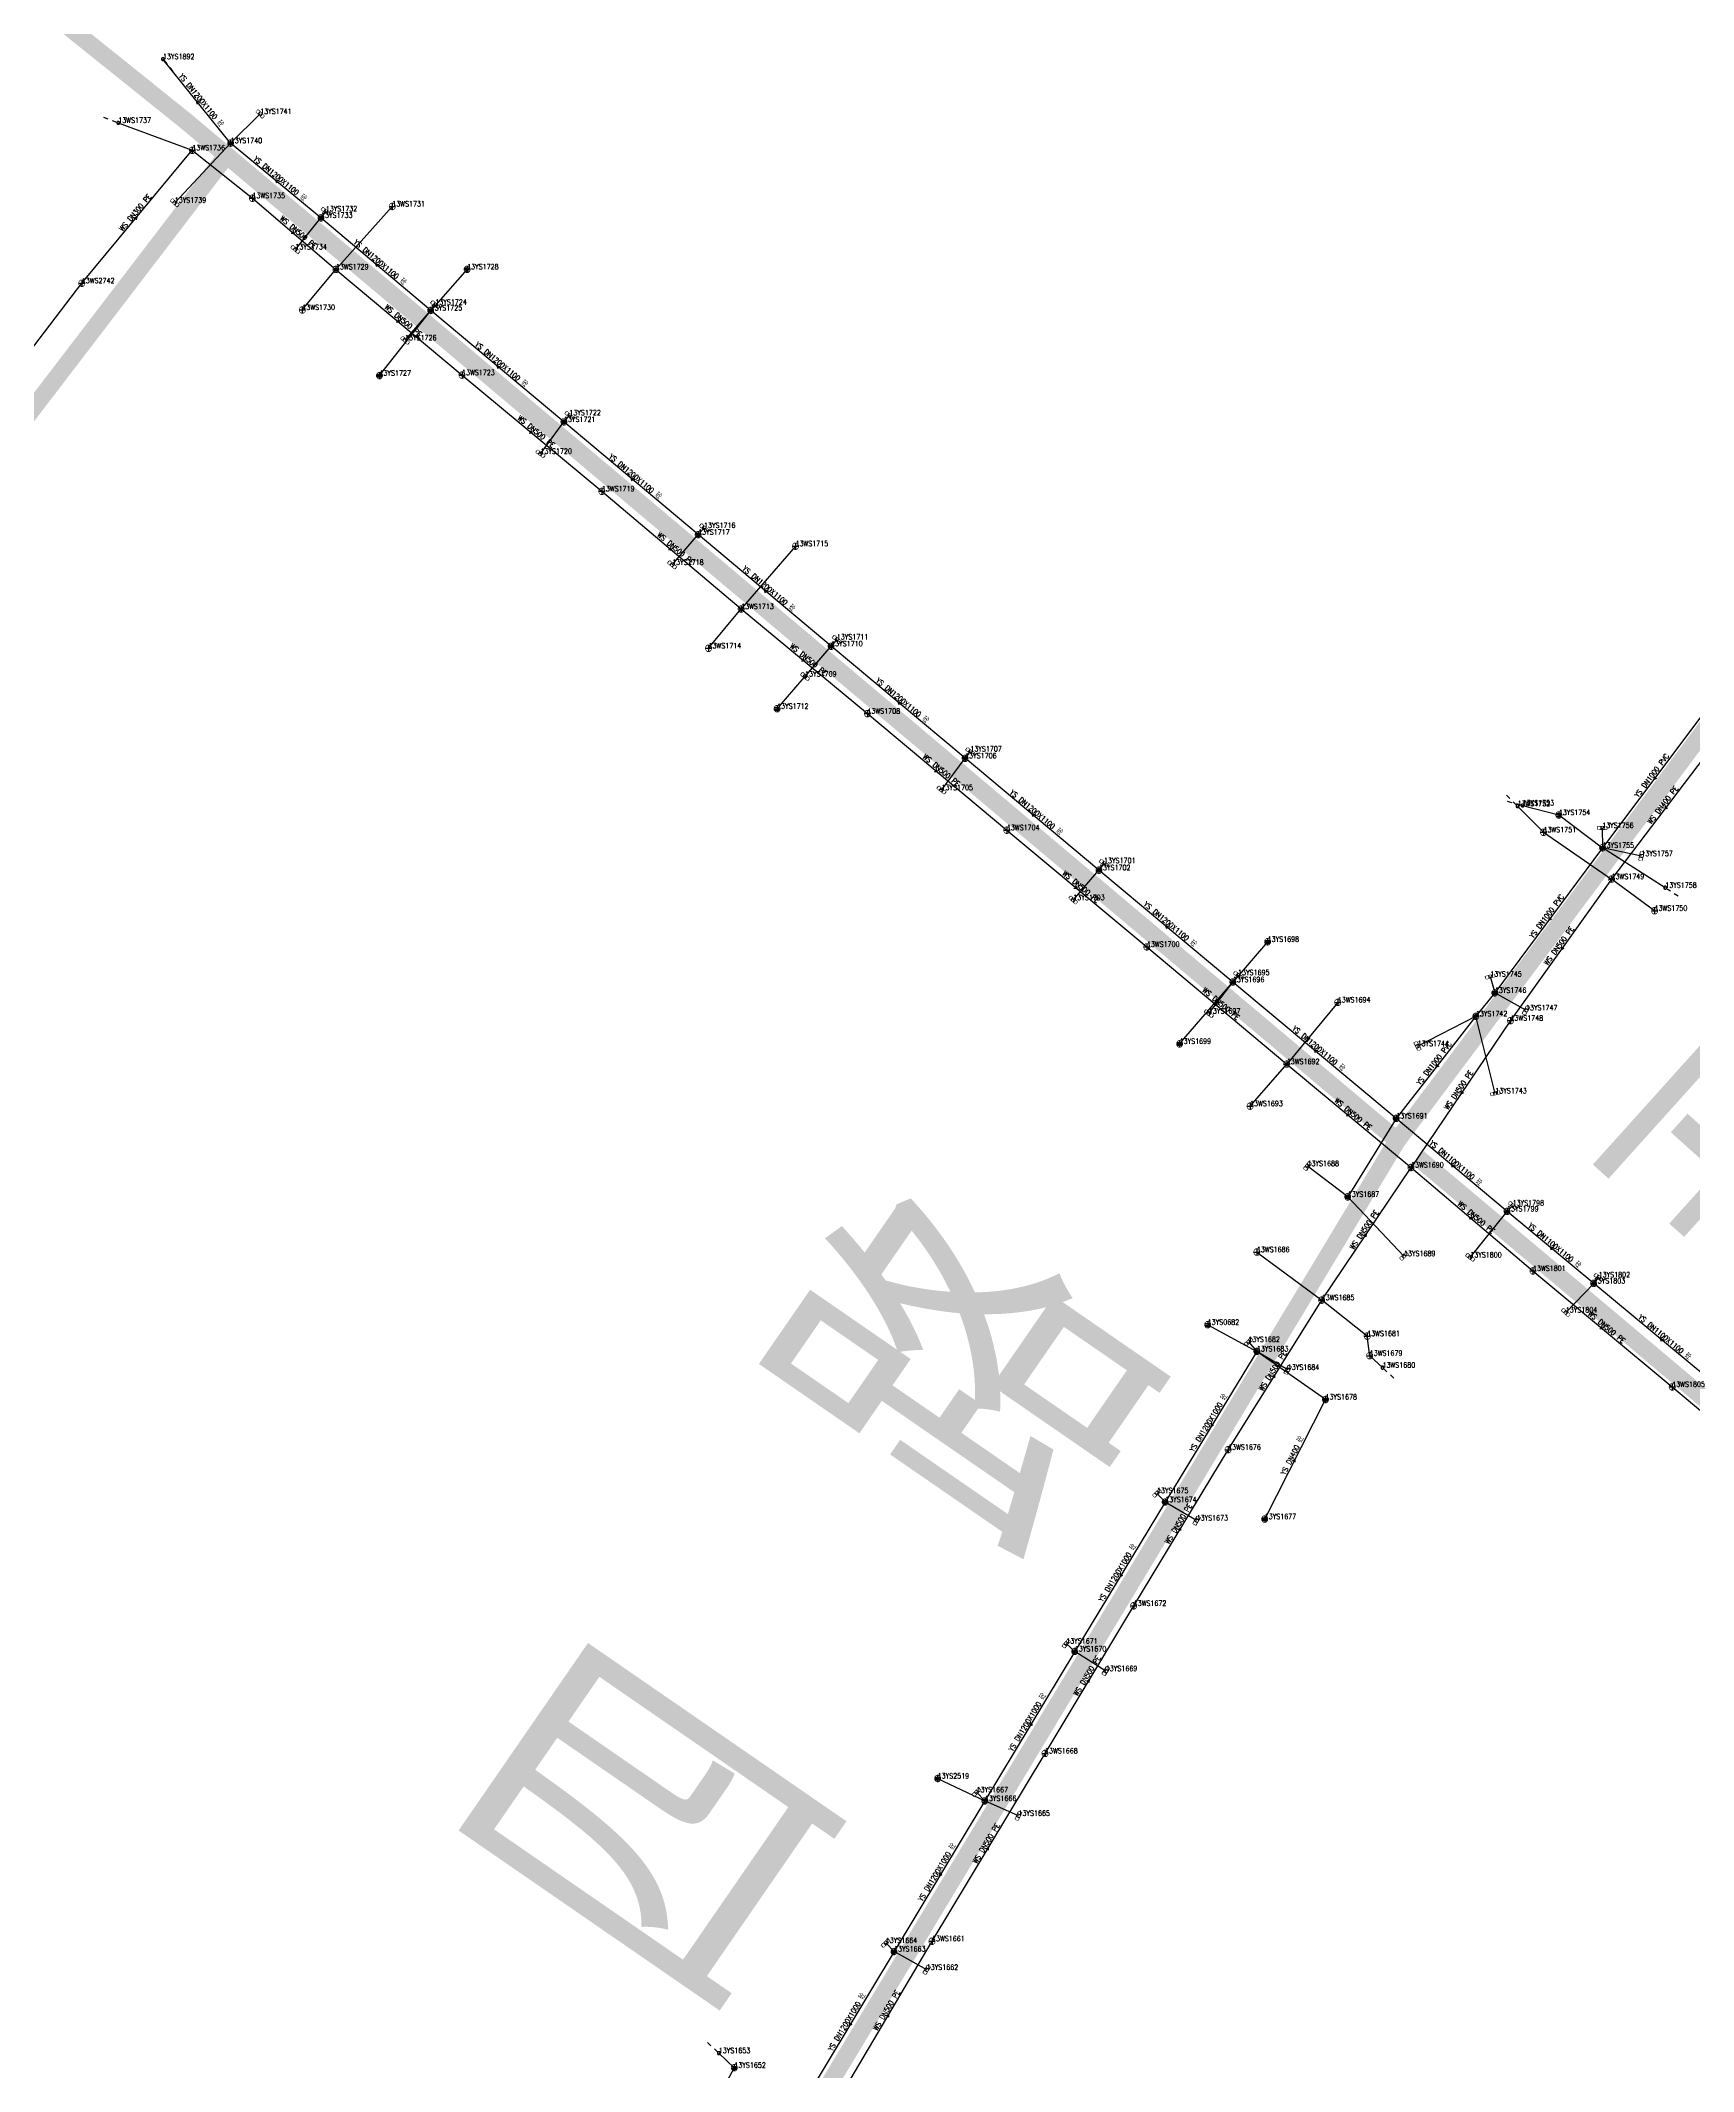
# Model space of a CAD drawing. Extents: x 78813 to 99477, y 2421021 to 2448125.
# Drawn here: x 83625.9 to 83910.2, y 2437040.2 to 2437389.6 of the extents above; entities that cross this region are included whole.
import ezdxf
from ezdxf.enums import TextEntityAlignment as Align

# ---------------------------------------------------------------- set-up
doc = ezdxf.new("R2010")
doc.units = 0
doc.set_wipeout_variables(frame=1)
doc.layers.get('0').update_dxf_attribs({"linetype": 'CONTINUOUS'})
for name, color, linetype in [('DX_WS', 16, 'CONTINUOUS'), ('DX_YS', 42, 'CONTINUOUS'), ('道路', 5, 'CONTINUOUS')]:
    doc.layers.add(name, color=color, linetype=linetype)
doc.layers.add('WSLINE', color=7, linetype='CONTINUOUS', true_color=0x7f0000)
doc.layers.add('YSLINE', color=7, linetype='CONTINUOUS', true_color=0xcc9900)
doc.layers.add('道路名称', color=7, linetype='CONTINUOUS', lineweight=0)
doc.styles.add('CcNameZT', font='txt.SHX', dxfattribs={"width": 0.8, "bigfont": 'HZTXT.SHX'})
doc.styles.get("Standard").update_dxf_attribs({"font": 'txt.shx', "bigfont": 'hztxt.shx'})
doc.styles.add('宋体0.7', font='', dxfattribs={"width": 0.7})
doc.styles.get('宋体0.7').set_extended_font_data('SimSun')

# ---------------------------------------------------------------- blocks, each defined once
blk = doc.blocks.new('GC546')
at = {"color": 0}
for p in [(0.866, 0.5), (0.866, -0.5)]:
    blk.add_line(p, (0, 0), dxfattribs=at)
blk = doc.blocks.new('PS污水井')
blk.add_lwpolyline([(1, 0), (1, 0.07), (0.99, 0.14), (0.98, 0.21), (0.96, 0.28), (0.94, 0.34), (0.91, 0.41), (0.88, 0.47), (0.85, 0.53), (0.81, 0.59), (0.77, 0.64), (0.72, 0.69), (0.67, 0.74), (0.62, 0.79), (0.56, 0.83), (0.5, 0.87), (0.44, 0.9), (0.37, 0.93), (0.31, 0.95), (0.24, 0.97), (0.17, 0.98), (0.1, 0.99), (0.03, 1), (-0.03, 1), (-0.1, 0.99), (-0.17, 0.98), (-0.24, 0.97), (-0.31, 0.95), (-0.37, 0.93), (-0.44, 0.9), (-0.5, 0.87), (-0.56, 0.83), (-0.62, 0.79), (-0.67, 0.74), (-0.72, 0.69), (-0.77, 0.64), (-0.81, 0.59), (-0.85, 0.53), (-0.88, 0.47), (-0.91, 0.41), (-0.94, 0.34), (-0.96, 0.28), (-0.98, 0.21), (-0.99, 0.14), (-1, 0.07), (-1, 0), (-1, -0.07), (-0.99, -0.14), (-0.98, -0.21), (-0.96, -0.28), (-0.94, -0.34), (-0.91, -0.41), (-0.88, -0.47), (-0.85, -0.53), (-0.81, -0.59), (-0.77, -0.64), (-0.72, -0.69), (-0.67, -0.74), (-0.62, -0.79), (-0.56, -0.83), (-0.5, -0.87), (-0.44, -0.9), (-0.37, -0.93), (-0.31, -0.95), (-0.24, -0.97), (-0.17, -0.98), (-0.1, -0.99), (-0.03, -1), (0.03, -1), (0.1, -0.99), (0.17, -0.98), (0.24, -0.97), (0.31, -0.95), (0.37, -0.93), (0.44, -0.9), (0.5, -0.87), (0.56, -0.83), (0.62, -0.79), (0.67, -0.74), (0.72, -0.69), (0.77, -0.64), (0.81, -0.59), (0.85, -0.53), (0.88, -0.47), (0.91, -0.41), (0.94, -0.34), (0.96, -0.28), (0.98, -0.21), (0.99, -0.14), (1, 0)], close=True)
blk.add_wipeout([(1, 0), (1, 0.07), (0.99, 0.14), (0.98, 0.21), (0.96, 0.28), (0.94, 0.34), (0.91, 0.41), (0.88, 0.47), (0.85, 0.53), (0.81, 0.59), (0.77, 0.64), (0.72, 0.69), (0.67, 0.74), (0.62, 0.79), (0.56, 0.83), (0.5, 0.87), (0.44, 0.9), (0.37, 0.93), (0.31, 0.95), (0.24, 0.97), (0.17, 0.98), (0.1, 0.99), (0.03, 1), (-0.03, 1), (-0.1, 0.99), (-0.17, 0.98), (-0.24, 0.97), (-0.31, 0.95), (-0.37, 0.93), (-0.44, 0.9), (-0.5, 0.87), (-0.56, 0.83), (-0.62, 0.79), (-0.67, 0.74), (-0.72, 0.69), (-0.77, 0.64), (-0.81, 0.59), (-0.85, 0.53), (-0.88, 0.47), (-0.91, 0.41), (-0.94, 0.34), (-0.96, 0.28), (-0.98, 0.21), (-0.99, 0.14), (-1, 0.07), (-1, 0), (-1, -0.07), (-0.99, -0.14), (-0.98, -0.21), (-0.96, -0.28), (-0.94, -0.34), (-0.91, -0.41), (-0.88, -0.47), (-0.85, -0.53), (-0.81, -0.59), (-0.77, -0.64), (-0.72, -0.69), (-0.67, -0.74), (-0.62, -0.79), (-0.56, -0.83), (-0.5, -0.87), (-0.44, -0.9), (-0.37, -0.93), (-0.31, -0.95), (-0.24, -0.97), (-0.17, -0.98), (-0.1, -0.99), (-0.03, -1), (0.03, -1), (0.1, -0.99), (0.17, -0.98), (0.24, -0.97), (0.31, -0.95), (0.37, -0.93), (0.44, -0.9), (0.5, -0.87), (0.56, -0.83), (0.62, -0.79), (0.67, -0.74), (0.72, -0.69), (0.77, -0.64), (0.81, -0.59), (0.85, -0.53), (0.88, -0.47), (0.91, -0.41), (0.94, -0.34), (0.96, -0.28), (0.98, -0.21), (0.99, -0.14)])
for p, q in [((-1, 0), (0, 0)), ((0, 1), (0, 0)), ((0, 0), (0, -1)), ((0, 0), (1, 0))]:
    blk.add_line(p, q)
blk = doc.blocks.new('PS非普查')
blk.add_lwpolyline([(3.7, 0), (5.3, 0)])
blk.add_wipeout([(0.5, 0), (0.5, 0.03), (0.5, 0.07), (0.49, 0.1), (0.48, 0.14), (0.47, 0.17), (0.46, 0.2), (0.44, 0.23), (0.42, 0.26), (0.4, 0.29), (0.38, 0.32), (0.36, 0.35), (0.33, 0.37), (0.31, 0.39), (0.28, 0.41), (0.25, 0.43), (0.22, 0.45), (0.19, 0.46), (0.15, 0.48), (0.12, 0.49), (0.09, 0.49), (0.05, 0.5), (0.02, 0.5), (-0.02, 0.5), (-0.05, 0.5), (-0.09, 0.49), (-0.12, 0.49), (-0.15, 0.48), (-0.19, 0.46), (-0.22, 0.45), (-0.25, 0.43), (-0.28, 0.41), (-0.31, 0.39), (-0.33, 0.37), (-0.36, 0.35), (-0.38, 0.32), (-0.4, 0.29), (-0.42, 0.26), (-0.44, 0.23), (-0.46, 0.2), (-0.47, 0.17), (-0.48, 0.14), (-0.49, 0.1), (-0.5, 0.07), (-0.5, 0.03), (-0.5, 0), (-0.5, -0.03), (-0.5, -0.07), (-0.49, -0.1), (-0.48, -0.14), (-0.47, -0.17), (-0.46, -0.2), (-0.44, -0.23), (-0.42, -0.26), (-0.4, -0.29), (-0.38, -0.32), (-0.36, -0.35), (-0.33, -0.37), (-0.31, -0.39), (-0.28, -0.41), (-0.25, -0.43), (-0.22, -0.45), (-0.19, -0.46), (-0.15, -0.48), (-0.12, -0.49), (-0.09, -0.49), (-0.05, -0.5), (-0.02, -0.5), (0.02, -0.5), (0.05, -0.5), (0.09, -0.49), (0.12, -0.49), (0.15, -0.48), (0.19, -0.46), (0.22, -0.45), (0.25, -0.43), (0.28, -0.41), (0.31, -0.39), (0.33, -0.37), (0.36, -0.35), (0.38, -0.32), (0.4, -0.29), (0.42, -0.26), (0.44, -0.23), (0.46, -0.2), (0.47, -0.17), (0.48, -0.14), (0.49, -0.1), (0.5, -0.07)])
blk.add_line((0.5, 0), (2.1, 0))
blk.add_lwpolyline([(0.5, 0), (0.5, 0.03), (0.5, 0.07), (0.49, 0.1), (0.48, 0.14), (0.47, 0.17), (0.46, 0.2), (0.44, 0.23), (0.42, 0.26), (0.4, 0.29), (0.38, 0.32), (0.36, 0.35), (0.33, 0.37), (0.31, 0.39), (0.28, 0.41), (0.25, 0.43), (0.22, 0.45), (0.19, 0.46), (0.15, 0.48), (0.12, 0.49), (0.09, 0.49), (0.05, 0.5), (0.02, 0.5), (-0.02, 0.5), (-0.05, 0.5), (-0.09, 0.49), (-0.12, 0.49), (-0.15, 0.48), (-0.19, 0.46), (-0.22, 0.45), (-0.25, 0.43), (-0.28, 0.41), (-0.31, 0.39), (-0.33, 0.37), (-0.36, 0.35), (-0.38, 0.32), (-0.4, 0.29), (-0.42, 0.26), (-0.44, 0.23), (-0.46, 0.2), (-0.47, 0.17), (-0.48, 0.14), (-0.49, 0.1), (-0.5, 0.07), (-0.5, 0.03), (-0.5, 0), (-0.5, -0.03), (-0.5, -0.07), (-0.49, -0.1), (-0.48, -0.14), (-0.47, -0.17), (-0.46, -0.2), (-0.44, -0.23), (-0.42, -0.26), (-0.4, -0.29), (-0.38, -0.32), (-0.36, -0.35), (-0.33, -0.37), (-0.31, -0.39), (-0.28, -0.41), (-0.25, -0.43), (-0.22, -0.45), (-0.19, -0.46), (-0.15, -0.48), (-0.12, -0.49), (-0.09, -0.49), (-0.05, -0.5), (-0.02, -0.5), (0.02, -0.5), (0.05, -0.5), (0.09, -0.49), (0.12, -0.49), (0.15, -0.48), (0.19, -0.46), (0.22, -0.45), (0.25, -0.43), (0.28, -0.41), (0.31, -0.39), (0.33, -0.37), (0.36, -0.35), (0.38, -0.32), (0.4, -0.29), (0.42, -0.26), (0.44, -0.23), (0.46, -0.2), (0.47, -0.17), (0.48, -0.14), (0.49, -0.1), (0.5, -0.07), (0.5, 0)], close=True)
blk = doc.blocks.new('PS雨水井')
blk.add_lwpolyline([(1, 0), (1, 0.07), (0.99, 0.14), (0.98, 0.21), (0.96, 0.28), (0.94, 0.34), (0.91, 0.41), (0.88, 0.47), (0.85, 0.53), (0.81, 0.59), (0.77, 0.64), (0.72, 0.69), (0.67, 0.74), (0.62, 0.79), (0.56, 0.83), (0.5, 0.87), (0.44, 0.9), (0.37, 0.93), (0.31, 0.95), (0.24, 0.97), (0.17, 0.98), (0.1, 0.99), (0.03, 1), (-0.03, 1), (-0.1, 0.99), (-0.17, 0.98), (-0.24, 0.97), (-0.31, 0.95), (-0.37, 0.93), (-0.44, 0.9), (-0.5, 0.87), (-0.56, 0.83), (-0.62, 0.79), (-0.67, 0.74), (-0.72, 0.69), (-0.77, 0.64), (-0.81, 0.59), (-0.85, 0.53), (-0.88, 0.47), (-0.91, 0.41), (-0.94, 0.34), (-0.96, 0.28), (-0.98, 0.21), (-0.99, 0.14), (-1, 0.07), (-1, 0), (-1, -0.07), (-0.99, -0.14), (-0.98, -0.21), (-0.96, -0.28), (-0.94, -0.34), (-0.91, -0.41), (-0.88, -0.47), (-0.85, -0.53), (-0.81, -0.59), (-0.77, -0.64), (-0.72, -0.69), (-0.67, -0.74), (-0.62, -0.79), (-0.56, -0.83), (-0.5, -0.87), (-0.44, -0.9), (-0.37, -0.93), (-0.31, -0.95), (-0.24, -0.97), (-0.17, -0.98), (-0.1, -0.99), (-0.03, -1), (0.03, -1), (0.1, -0.99), (0.17, -0.98), (0.24, -0.97), (0.31, -0.95), (0.37, -0.93), (0.44, -0.9), (0.5, -0.87), (0.56, -0.83), (0.62, -0.79), (0.67, -0.74), (0.72, -0.69), (0.77, -0.64), (0.81, -0.59), (0.85, -0.53), (0.88, -0.47), (0.91, -0.41), (0.94, -0.34), (0.96, -0.28), (0.98, -0.21), (0.99, -0.14), (1, 0)], close=True)
blk.add_wipeout([(1, 0), (1, 0.07), (0.99, 0.14), (0.98, 0.21), (0.96, 0.28), (0.94, 0.34), (0.91, 0.41), (0.88, 0.47), (0.85, 0.53), (0.81, 0.59), (0.77, 0.64), (0.72, 0.69), (0.67, 0.74), (0.62, 0.79), (0.56, 0.83), (0.5, 0.87), (0.44, 0.9), (0.37, 0.93), (0.31, 0.95), (0.24, 0.97), (0.17, 0.98), (0.1, 0.99), (0.03, 1), (-0.03, 1), (-0.1, 0.99), (-0.17, 0.98), (-0.24, 0.97), (-0.31, 0.95), (-0.37, 0.93), (-0.44, 0.9), (-0.5, 0.87), (-0.56, 0.83), (-0.62, 0.79), (-0.67, 0.74), (-0.72, 0.69), (-0.77, 0.64), (-0.81, 0.59), (-0.85, 0.53), (-0.88, 0.47), (-0.91, 0.41), (-0.94, 0.34), (-0.96, 0.28), (-0.98, 0.21), (-0.99, 0.14), (-1, 0.07), (-1, 0), (-1, -0.07), (-0.99, -0.14), (-0.98, -0.21), (-0.96, -0.28), (-0.94, -0.34), (-0.91, -0.41), (-0.88, -0.47), (-0.85, -0.53), (-0.81, -0.59), (-0.77, -0.64), (-0.72, -0.69), (-0.67, -0.74), (-0.62, -0.79), (-0.56, -0.83), (-0.5, -0.87), (-0.44, -0.9), (-0.37, -0.93), (-0.31, -0.95), (-0.24, -0.97), (-0.17, -0.98), (-0.1, -0.99), (-0.03, -1), (0.03, -1), (0.1, -0.99), (0.17, -0.98), (0.24, -0.97), (0.31, -0.95), (0.37, -0.93), (0.44, -0.9), (0.5, -0.87), (0.56, -0.83), (0.62, -0.79), (0.67, -0.74), (0.72, -0.69), (0.77, -0.64), (0.81, -0.59), (0.85, -0.53), (0.88, -0.47), (0.91, -0.41), (0.94, -0.34), (0.96, -0.28), (0.98, -0.21), (0.99, -0.14)])
for p, q in [((-1, 0), (0, 0)), ((-0.88, 0.48), (0, 0.47)), ((0, 1), (0, 0)), ((0, 0.47), (0.88, 0.47)), ((0, 0), (0, -1)), ((0, 0), (1, 0)), ((-0.88, -0.48), (0, -0.48)), ((0, -0.48), (0.88, -0.48))]:
    blk.add_line(p, q)
blk = doc.blocks.new('PS雨篦')
blk.add_lwpolyline([(-1.5, 0.5), (0, 0.5), (1.5, 0.5), (1.5, -0.5), (0, -0.5), (-1.5, -0.5)], close=True)
blk.add_wipeout([(-1.5, 0.5), (0, 0.5), (1.5, 0.5), (1.5, -0.5), (0, -0.5), (-1.5, -0.5)])
for p, q in [((-0.51, -0.5), (-0.51, 0.5)), ((0.49, -0.5), (0.49, 0.5))]:
    blk.add_line(p, q)

msp = doc.modelspace()

# ---------------------------------------------------------------- block references
at = {"layer": 'DX_WS', "yscale": 0.5, "zscale": 0.5}
for name, p, xscale, rotation in [('PS非普查', (83639.27, 2437375.44, 1.44), 0.4999999999193549, 159.680965881752), ('GC546', (83642.5, 2437359.28, 1.11), 0.5000000000657588, 230.2738542268262), ('GC546', (83669.53, 2437356.36, 1.19), 0.5000000000362841, 139.5468029025544), ('GC546', (83687.56, 2437341.14, 1.15), 0.4999999999267811, 140.0119630268366), ('GC546', (83710.43, 2437322.05, 0.97), 0.5000000000100213, 140.2650259906527), ('GC546', (83734.43, 2437301.93, 0.66), 0.4999999999601279, 139.8012902034257), ('GC546', (83757.27, 2437282.8, 0.25), 0.5000000000292555, 140.3491667134701), ('GC546', (83780.12, 2437263.77, -0.11), 0.4999999998692018, 140.0780591320817), ('PS非普查', (83879.94, 2437257.87, 1.85), 0.5000000000329068, 134.8912552078717), ('GC546', (83905.27, 2437257.36, -0.29), 0.4999999999225572, 52.76130336166925), ('GC546', (83804.15, 2437243.7, -0.32), 0.499999999985157, 140.1820286441028), ('GC546', (83887.43, 2437233.15, -0.44), 0.4999999999186316, 54.4627673310565), ('GC546', (83828.23, 2437223.57, -0.42), 0.4999999999438051, 140.0341731816638), ('GC546', (83870.18, 2437208.34, -0.54), 0.4999999999667654, 55.92298769060194), ('GC546', (83850.95, 2437204.59, -0.51), 0.5000000000495184, 140.2289884484858), ('GC546', (83853.95, 2437184.29, -0.61), 0.4999999999357123, 236.0361099351545), ('GC546', (83872.12, 2437186.81, -0.63), 0.4999999999440403, 139.6866702680049), ('GC546', (83894.57, 2437167.93, -0.66), 0.5000000001192583, 140.1840759896976), ('GC546', (83838.22, 2437160.02, -0.45), 0.5000000001662142, 237.9798094690807), ('PS非普查', (83856.72, 2437161.27, 1.33), 0.5000000000299313, 316.9015160490793), ('GC546', (83822.05, 2437133.72, -0.37), 0.5000000000421432, 238.8344137638122), ('GC546', (83806.3, 2437107.58, -0.33), 0.4999999999702691, 239.0269538356221), ('GC546', (83788.96, 2437078.73, -0.21), 0.4999999998506832, 238.9726591043576), ('GC546', (83771.83, 2437050.02, -0.03), 0.4999999999857486, 239.4268483294166)]:
    msp.add_blockref(name, p, dxfattribs=dict(at, xscale=xscale, rotation=rotation))
at = {"layer": 'DX_WS', "xscale": 0.5, "yscale": 0.5, "zscale": 0.5}
for p in [(83652.01, 2437370.72, 1.01), (83662.34, 2437362.48, 1.16), (83686.4, 2437361.06, 1.75), (83676.71, 2437350.23, 1.23), (83633, 2437347.85, 1.11), (83670.93, 2437343.26, 1.4), (83698.4, 2437332.04, 1.08), (83722.45, 2437312.05, 0.84), (83755.76, 2437302.6, 1.6), (83746.41, 2437291.8, 0.48), (83740.8, 2437285.04, 1.03), (83768.13, 2437273.8, 0.01), (83792.11, 2437253.74, -0.23), (83884.41, 2437253.38, -0.07), (83896.12, 2437245.33, -0.4), (83903.52, 2437239.88, -0.19), (83816.19, 2437233.66, -0.42), (83849.03, 2437224.12, -0.3), (83878.73, 2437220.97, -0.48), (83840.26, 2437213.49, -0.43), (83833.95, 2437206.26, -0.37), (83861.63, 2437195.7, -0.61), (83835.11, 2437181.15, 1.49), (83882.6, 2437177.91, -0.65), (83846.27, 2437172.88, -0.63), (83854.09, 2437166.7, 1.63), (83906.55, 2437157.95, -0.68), (83830.17, 2437147.15, -0.31), (83813.92, 2437120.28, -0.43), (83798.68, 2437094.89, -0.24), (83779.24, 2437062.58, -0.19)]:
    msp.add_blockref('PS污水井', p, dxfattribs=at)
at = {"layer": 'DX_YS', "yscale": 0.5, "zscale": 0.5}
for name, p, xscale, rotation in [('PS非普查', (83646.96, 2437386.4, 0.05), 0.5000000001152736, 308.8813151733228), ('GC546', (83652.78, 2437379.18, 0.03), 0.5000000001152736, 308.8813151733228), ('PS雨篦', (83663.68, 2437376.98, 1.5), 0.4999999998417772, 134.6425797500883), ('PS雨篦', (83648.98, 2437361.7, 1.5), 0.5000000001354674, 316.8758476718126), ('GC546', (83666.37, 2437365.53, 0.17), 0.4999999999898068, 320.4005501765072), ('PS雨篦', (83669.73, 2437353.66, 1.84), 0.4999999998845157, 320.9521325298743), ('GC546', (83683.58, 2437351.13, 0.42), 0.4999999999396746, 319.8114684488473), ('PS雨篦', (83688.6, 2437338.03, 1.85), 0.500000000133632, 319.3711769391314), ('GC546', (83704.46, 2437333.58, 0.5), 0.5000000000892448, 320.0726443658408), ('PS雨篦', (83711.88, 2437318.51, 1.94), 0.499999999976089, 323.640260236043), ('GC546', (83727.47, 2437314.29, 0.49), 0.499999999886058, 319.9655515448381), ('GC546', (83750.45, 2437294.99, 0.46), 0.5000000001235024, 319.9774981704434), ('PS雨篦', (83757.4, 2437280.17, 1.92), 0.4999999999886242, 319.3806352541239), ('GC546', (83773.41, 2437275.75, 0.47), 0.499999999857183, 320.1060502749447), ('PS雨篦', (83780.86, 2437260.64, 1.91), 0.4999999999446052, 323.3418536138456), ('GC546', (83903.38, 2437262.45, 1), 0.5000000001143333, 53.12072837304772), ('GC546', (83796.44, 2437256.49, 0.56), 0.4999999999575054, 320.0915026195805), ('PS雨篦', (83894.5, 2437254.12, 1.81), 0.499999999990857, 181.1766844500945), ('PS雨篦', (83901.24, 2437249.29, 1.72), 0.5000000000405866, 77.9627976803058), ('PS非普查', (83905.35, 2437243.85, 1.51), 0.5000000000031697, 327.4889167681881), ('GC546', (83819.47, 2437237.24, 0.6), 0.5000000000044645, 320.1101115262099), ('GC546', (83885.31, 2437238.23, 0.92), 0.5000000000546783, 53.40915838515131), ('PS雨篦', (83875.25, 2437228.55, 1.81), 0.5000000000080057, 195.7910623881619), ('GC546', (83845.02, 2437215.88, 0.81), 0.4999999999961993, 320.1242756717531), ('PS雨篦', (83862.74, 2437216.59, 1.68), 0.500000000083502, 297.0310450548322), ('GC546', (83865.92, 2437212.93, 0.85), 0.4999999999498285, 52.03774025919145), ('PS雨篦', (83876.12, 2437208.46, 1.74), 0.5000000000076985, 14.15210528617196), ('PS雨篦', (83843.82, 2437195.95, 3107.67), 0.500000000011622, 232.5418814500173), ('GC546', (83868.6, 2437196.15, 0.85), 0.5000000000539924, 320.0078799527614), ('PS雨篦', (83860.41, 2437180.45, 1.69), 0.5000000001395394, 43.4803526386733), ('PS雨篦', (83871.81, 2437180.23, 2.07), 0.4999999998882553, 321.3472530006733), ('GC546', (83885.6, 2437181.96, 0.58), 0.4999999998654952, 320.3174500979235), ('PS雨篦', (83888.24, 2437170.75, 2.12), 0.5000000000231397, 316.1871867329211), ('GC546', (83904.55, 2437166.21, 0.67), 0.4999999999647199, 320.238836628701), ('GC546', (83827.22, 2437151.1, 0.51), 0.5000000000339535, 58.70711909484456), ('GC546', (83841.68, 2437145.5, 1.37), 0.4999999998132607, 243.0717597891963), ('PS雨篦', (83824.74, 2437134.96, 1.9), 0.4999999998945934, 59.57759738006397), ('GC546', (83811.57, 2437125.28, 0.49), 0.4999999999927723, 58.81661514119402), ('PS雨篦', (83809.13, 2437109.06, 1.93), 0.4999999999172151, 57.61428327685906), ('GC546', (83796.06, 2437099.58, 0.47), 0.4999999998395732, 58.99729323961825), ('PS雨篦', (83794.1, 2437084.15, 1.76), 0.4999999998684826, 66.05871255590623), ('GC546', (83780.51, 2437073.76, 0.57), 0.4999999998028936, 58.89077190953222), ('PS雨篦', (83778.32, 2437057.65, 1.77), 0.5000000000793231, 60.74342005654953), ('GC546', (83765.01, 2437047.99, 0.63), 0.5000000001277933, 59.03164066631683), ('PS非普查', (83742.56, 2437043.32, 1.7), 0.4999999999626477, 136.7464163369194)]:
    msp.add_blockref(name, p, dxfattribs=dict(at, xscale=xscale, rotation=rotation))
at = {"layer": 'DX_YS', "xscale": 0.5, "yscale": 0.5, "zscale": 0.5}
for p in [(83658.6, 2437371.96, 0.02), (83674.14, 2437359.1, 0.32), (83699.28, 2437350.25, 0.68), (83693.01, 2437343.17, 0.5), (83684.2, 2437331.96, 0.49), (83715.92, 2437323.99, 0.49), (83739.01, 2437304.59, 0.49), (83761.88, 2437285.39, 0.43), (83752.59, 2437274.64, 1.05), (83784.93, 2437266.11, 0.5), (83887.05, 2437256.36, 1.17), (83894.57, 2437250.71, 0.94), (83807.95, 2437246.86, 0.6), (83836.96, 2437234.54, 1.01), (83830.98, 2437227.61, 0.6), (83876.04, 2437225.75, 0.9), (83872.78, 2437221.72, 0.79), (83821.82, 2437216.97, 0.74), (83859.07, 2437204.15, 1.1), (83850.74, 2437190.65, 1.78), (83878.14, 2437188.15, 0.84), (83893.05, 2437175.77, 0.61), (83826.65, 2437168.65, 1.36), (83835.11, 2437164.07, 0.51), (83846.91, 2437155.78, 0.79), (83819.34, 2437138.13, 0.49), (83836.46, 2437135.21, 1.42), (83803.79, 2437112.44, 0.41), (83780.2, 2437090.57, 0.57), (83788.33, 2437086.71, 0.52), (83772.7, 2437060.8, 0.6), (83745.23, 2437040.81, 1.79)]:
    msp.add_blockref('PS雨水井', p, dxfattribs=at)

# ---------------------------------------------------------------- texts
at = {"layer": 'DX_WS', "style": 'CcNameZT', "width": 0.8}
for s, rotation, p in [(' WS DN300 PE', 50.2739, (83642.31, 2437359.44, 1.11)), (' WS DN400 PE', 52.7613, (83905.07, 2437257.51, -0.19)), (' WS DN500 PE', 54.4628, (83887.22, 2437233.3, -0.4)), (' WS DN500 PE', 55.923, (83869.98, 2437208.48, -0.48)), (' WS DN500 PE', 320.229, (83851.11, 2437204.79, -0.43)), (' WS DN500 PE', 56.0361, (83853.74, 2437184.43, -0.63)), (' WS DN500 PE', 319.6867, (83872.28, 2437187, -0.61)), (' WS DN500 PE', 320.1841, (83894.73, 2437168.12, -0.65)), (' WS DN500 PE', 58.9727, (83788.75, 2437078.86, -0.19)), (' WS DN500 PE', 59.4268, (83771.61, 2437050.15, 0.06))]:
    msp.add_text(s, height=0.9, rotation=rotation, dxfattribs=at).set_placement(p, align=Align.CENTER)
at = {"layer": 'DX_YS', "style": 'CcNameZT', "width": 0.8}
for s, rotation, p in [(' YS DN1200X1100 砼', 319.8115, (83683.74, 2437351.32, 0.5)), (' YS DN1200X1100 砼', 320.0726, (83704.62, 2437333.77, 0.49)), (' YS DN1000 PVC', 53.1207, (83903.18, 2437262.6, 1.05)), (' YS DN1000 PVC', 53.4092, (83885.11, 2437238.38, 0.94)), (' YS DN1100X1100 砼', 320.0079, (83868.77, 2437196.34, 0.84)), (' YS DN1100X1100 砼', 320.2388, (83904.71, 2437166.4, 0.67)), (' YS DN400 砼', 63.0718, (83841.46, 2437145.61, 1.42)), (' YS DN1200X1000 砼', 58.8908, (83780.3, 2437073.89, 0.52)), (' YS DN1200X1000 砼', 59.0316, (83764.79, 2437048.12, 0.6))]:
    msp.add_text(s, height=0.9, rotation=rotation, dxfattribs=at).set_placement(p, align=Align.CENTER)

# ---------------------------------------------------------------- next in the draw order: linework, layer by layer
at = {"layer": 'WSLINE'}
for p, q in [((83639.27, 2437375.44, 1.44), (83652.01, 2437370.72, 1.1)), ((83633, 2437347.85, 1.11), (83652.01, 2437370.72, 1.1)), ((83652.01, 2437370.72, 1.01), (83662.34, 2437362.48, 1.13)), ((83670.93, 2437343.26, 1.4), (83676.71, 2437350.23, 1.46)), ((83614.35, 2437323.44, 1.25), (83633, 2437347.85, 1.12)), ((83755.76, 2437302.6, 1.6), (83746.41, 2437291.8, 1.26)), ((83740.8, 2437285.04, 1.03), (83746.41, 2437291.8, 0.7)), ((83914.42, 2437269.4, -0.19), (83896.12, 2437245.33, -0.39)), ((83884.41, 2437253.38, -0.07), (83896.12, 2437245.33, -0.35)), ((83903.52, 2437239.88, -0.19), (83896.12, 2437245.33, -0.39)), ((83849.03, 2437224.12, -0.3), (83840.26, 2437213.49, -0.39)), ((83878.73, 2437220.97, -0.48), (83861.63, 2437195.7, -0.6)), ((83833.95, 2437206.26, -0.37), (83840.26, 2437213.49, -0.43)), ((83840.26, 2437213.49, -0.43), (83861.63, 2437195.7, -0.59)), ((83846.27, 2437172.88, -0.63), (83861.63, 2437195.7, -0.6)), ((83835.11, 2437181.15, 1.49), (83846.27, 2437172.88, -0.55)), ((83854.09, 2437166.7, 1.63), (83846.27, 2437172.88, -0.52)), ((83906.55, 2437157.95, -0.68), (83929.8, 2437138.54, -0.8))]:
    msp.add_line(p, q, dxfattribs=at)
at = {"layer": 'YSLINE'}
for p, q in [((83658.6, 2437371.96, 0.02), (83646.96, 2437386.4, 0.05)), ((83663.68, 2437376.98, 1.5), (83658.6, 2437371.96, 1.43)), ((83648.98, 2437361.7, 1.5), (83658.6, 2437371.96, 1.54)), ((83912.18, 2437274.18, 1.05), (83894.57, 2437250.71, 0.96)), ((83887.05, 2437256.36, 1.17), (83894.57, 2437250.71, 1.02)), ((83894.5, 2437254.12, 1.81), (83894.57, 2437250.71, 1.63)), ((83894.57, 2437250.71, 0.94), (83876.04, 2437225.75, 0.91)), ((83901.24, 2437249.29, 1.72), (83894.57, 2437250.71, 1.53)), ((83905.35, 2437243.85, 1.51), (83894.57, 2437250.71, 1.31)), ((83875.25, 2437228.55, 1.81), (83876.04, 2437225.75, 1.58)), ((83876.04, 2437225.75, 0.9), (83872.78, 2437221.72, 0.9)), ((83872.78, 2437221.72, 0.79), (83859.07, 2437204.15, 0.92)), ((83862.74, 2437216.59, 1.68), (83872.78, 2437221.72, 1.57)), ((83876.12, 2437208.46, 1.74), (83872.78, 2437221.72, 1.54)), ((83859.07, 2437204.15, 1.1), (83850.74, 2437190.65, 1.26)), ((83850.74, 2437190.65, 1.78), (83843.82, 2437195.95, 3107.67)), ((83860.41, 2437180.45, 1.69), (83850.74, 2437190.65, 1.59)), ((83836.46, 2437135.21, 1.42), (83846.91, 2437155.78, 1.32)), ((83742.56, 2437043.32, 1.7), (83745.23, 2437040.81, 1.82)), ((83745.23, 2437040.81, 1.79), (83733.59, 2437019.27, 1.97))]:
    msp.add_line(p, q, dxfattribs=at)
at = {"layer": '道路', "linetype": 'Continuous', "const_width": 3, "flags": 128}
msp.add_lwpolyline([(83658.21, 2437370.27), (83549.03, 2437227.44)], dxfattribs=at)

# ---------------------------------------------------------------- next in the draw order: block references
at = {"layer": 'DX_WS', "xscale": 0.5, "yscale": 0.5, "zscale": 0.5}
msp.add_blockref('PS污水井', (83854.52, 2437163.32, 1.49), dxfattribs=at)
at = {"layer": 'DX_YS', "yscale": 0.5, "zscale": 0.5}
for name, p, xscale, rotation in [('PS雨篦', (83674.96, 2437360.23, 1.71), 0.4999999999379071, 144.3330298287164), ('PS雨篦', (83693.8, 2437344.16, 1.79), 0.4999999999309285, 141.6074997758631), ('PS雨篦', (83716.86, 2437325.13, 1.91), 0.5000000001306163, 140.6207067761561), ('PS雨篦', (83740.02, 2437305.75, 1.91), 0.4999999999182504, 139.0444855773176), ('PS雨篦', (83734.54, 2437299.39, 1.84), 0.5000000000452545, 319.2854727319161), ('PS雨篦', (83762.86, 2437286.55, 1.87), 0.5000000000536827, 139.7459482414442), ('PS雨篦', (83785.82, 2437267.28, 1.91), 0.499999999985477, 142.7004897006871), ('PS非普查', (83880.81, 2437257.99, 1.74), 0.5000000000443929, 165.3671713964417), ('PS雨篦', (83808.82, 2437248.06, 2.03), 0.4999999999559679, 144.0351858878151), ('PS雨篦', (83803.53, 2437241.72, 2.02), 0.500000000085703, 319.3354730848801), ('PS雨篦', (83831.87, 2437228.8, 1.95), 0.4999999998952262, 143.1301023718318), ('PS雨篦', (83826.85, 2437222.18, 1.99), 0.4999999999821099, 322.7587444666746), ('PS雨篦', (83881.4, 2437222.75, 1.92), 0.4999999998241144, 60.72092777358987), ('PS雨篦', (83879.09, 2437189.16, 2.07), 0.5000000000188641, 136.8721270687169), ('PS雨篦', (83893.89, 2437176.81, 2.07), 0.5000000000741447, 141.2930568930744), ('PS雨篦', (83833.65, 2437165.68, 2.01), 0.4999999998552302, 222.2541498826867), ('PS雨篦', (83840.43, 2437160.89, 2.05), 0.5000000000439082, 59.14878379493805), ('PS雨篦', (83817.92, 2437139.67, 1.89), 0.5000000000484177, 222.5205408868943), ('PS雨篦', (83802.32, 2437113.78, 1.61), 0.4999999998453588, 227.8369354386199), ('PS雨篦', (83786.9, 2437088.2, 1.72), 0.4999999999769507, 223.8452363313796), ('PS雨篦', (83771.28, 2437062.27, 1.76), 0.4999999999810137, 224.0862058310717)]:
    msp.add_blockref(name, p, dxfattribs=dict(at, xscale=xscale, rotation=rotation))

# ---------------------------------------------------------------- next in the draw order: texts
at = {"layer": 'DX_WS', "width": 0.8}
for s, p in [('13WS1737', (83639.27, 2437375.44, 1.44)), ('13WS1736', (83652.01, 2437370.72, 1.01)), ('13WS1735', (83662.34, 2437362.48, 1.16)), ('13WS1731', (83686.4, 2437361.06, 1.75)), ('13WS2742', (83633, 2437347.85, 1.11)), ('13WS1729', (83676.71, 2437350.23, 1.23)), ('13WS1730', (83670.93, 2437343.26, 1.4)), ('13WS1723', (83698.4, 2437332.04, 1.08)), ('13WS1719', (83722.45, 2437312.05, 0.84)), ('13WS1715', (83755.76, 2437302.6, 1.6)), ('13WS1713', (83746.41, 2437291.8, 0.48)), ('13WS1714', (83740.8, 2437285.04, 1.03)), ('13WS1708', (83768.13, 2437273.8, 0.01)), ('13WS1704', (83792.11, 2437253.74, -0.23)), ('13WS1751', (83884.41, 2437253.38, -0.07)), ('13WS1749', (83896.12, 2437245.33, -0.4)), ('13WS1750', (83903.52, 2437239.88, -0.19)), ('13WS1700', (83816.19, 2437233.66, -0.42)), ('13WS1694', (83849.03, 2437224.12, -0.3)), ('13WS1692', (83840.26, 2437213.49, -0.43)), ('13WS1693', (83833.95, 2437206.26, -0.37)), ('13WS1690', (83861.63, 2437195.7, -0.61)), ('13WS1686', (83835.11, 2437181.15, 1.49)), ('13WS1801', (83882.6, 2437177.91, -0.65)), ('13WS1685', (83846.27, 2437172.88, -0.63)), ('13WS1681', (83854.09, 2437166.7, 1.63)), ('13WS1680', (83856.72, 2437161.27, 1.33)), ('13WS1805', (83906.55, 2437157.95, -0.68)), ('13WS1676', (83830.17, 2437147.15, -0.31)), ('13WS1672', (83813.92, 2437120.28, -0.43)), ('13WS1668', (83798.68, 2437094.89, -0.24)), ('13WS1661', (83779.24, 2437062.58, -0.19))]:
    msp.add_text(s, height=0.9, dxfattribs=at).set_placement(p)
at = {"layer": 'DX_WS', "style": 'CcNameZT', "width": 0.8}
for rotation, p in [(320.012, (83687.72, 2437341.33, 1.23)), (320.265, (83710.59, 2437322.24, 1.08))]:
    msp.add_text(' WS DN500 PE', height=0.9, rotation=rotation, dxfattribs=at).set_placement(p, align=Align.CENTER)
at = {"layer": 'DX_YS', "width": 0.8}
for s, p in [('13YS1892', (83646.96, 2437386.4, 0.05)), ('13YS1741', (83663.68, 2437376.98, 1.5)), ('13YS1740', (83658.6, 2437371.96, 0.02)), ('13YS1739', (83648.98, 2437361.7, 1.5)), ('13YS1734', (83669.73, 2437353.66, 1.84)), ('13YS1728', (83699.28, 2437350.25, 0.68)), ('13YS1726', (83688.6, 2437338.03, 1.85)), ('13YS1727', (83684.2, 2437331.96, 0.49)), ('13YS1720', (83711.88, 2437318.51, 1.94)), ('13YS1709', (83757.4, 2437280.17, 1.92)), ('13YS1712', (83752.59, 2437274.64, 1.05)), ('13YS1705', (83780.86, 2437260.64, 1.91)), ('13YS1754', (83887.05, 2437256.36, 1.17)), ('13YS1756', (83894.5, 2437254.12, 1.81)), ('13YS1755', (83894.57, 2437250.71, 0.94)), ('13YS1757', (83901.24, 2437249.29, 1.72)), ('13YS1758', (83905.35, 2437243.85, 1.51)), ('13YS1698', (83836.96, 2437234.54, 1.01)), ('13YS1745', (83875.25, 2437228.55, 1.81)), ('13YS1746', (83876.04, 2437225.75, 0.9)), ('13YS1742', (83872.78, 2437221.72, 0.79)), ('13YS1699', (83821.82, 2437216.97, 0.74)), ('13YS1744', (83862.74, 2437216.59, 1.68)), ('13YS1743', (83876.12, 2437208.46, 1.74)), ('13YS1691', (83859.07, 2437204.15, 1.1)), ('13YS1688', (83843.82, 2437195.95, 3107.67)), ('13YS1687', (83850.74, 2437190.65, 1.78)), ('13YS1689', (83860.41, 2437180.45, 1.69)), ('13YS1800', (83871.81, 2437180.23, 2.07)), ('13YS1804', (83888.24, 2437170.75, 2.12)), ('13YS0682', (83826.65, 2437168.65, 1.36)), ('13YS1678', (83846.91, 2437155.78, 0.79)), ('13YS1673', (83824.74, 2437134.96, 1.9)), ('13YS1677', (83836.46, 2437135.21, 1.42)), ('13YS1669', (83809.13, 2437109.06, 1.93)), ('13YS1665', (83794.1, 2437084.15, 1.76)), ('13YS1662', (83778.32, 2437057.65, 1.77)), ('13YS1653', (83742.56, 2437043.32, 1.7)), ('13YS1652', (83745.23, 2437040.81, 1.79))]:
    msp.add_text(s, height=0.9, dxfattribs=at).set_placement(p)
at = {"layer": 'DX_YS', "style": 'CcNameZT', "width": 0.8}
for s, rotation, p in [(' YS DN1200X1100 砼', 308.8813, (83652.97, 2437379.34, 0.02)), (' YS DN1200X1100 砼', 320.4006, (83666.53, 2437365.72, 0.32)), (' YS DN1200X1100 砼', 319.9656, (83727.63, 2437314.48, 0.49)), (' YS DN1200X1100 砼', 319.9775, (83750.61, 2437295.18, 0.43)), (' YS DN1200X1100 砼', 320.1061, (83773.57, 2437275.94, 0.5)), (' YS DN1200X1100 砼', 320.0915, (83796.6, 2437256.68, 0.6)), (' YS DN1200X1100 砼', 320.1101, (83819.63, 2437237.43, 0.6)), (' YS DN1200X1100 砼', 320.1243, (83845.19, 2437216.07, 1.01)), (' YS DN1000 PVC', 52.0377, (83865.73, 2437213.09, 0.79)), (' YS DN1100X1100 砼', 320.3175, (83885.76, 2437182.15, 0.61)), (' YS DN1200X1000 砼', 58.7071, (83827.01, 2437151.23, 0.51)), (' YS DN1200X1000 砼', 58.8166, (83811.35, 2437125.41, 0.49)), (' YS DN1200X1000 砼', 58.9973, (83795.85, 2437099.71, 0.41))]:
    msp.add_text(s, height=0.9, rotation=rotation, dxfattribs=at).set_placement(p, align=Align.CENTER)

# ---------------------------------------------------------------- next in the draw order: linework, layer by layer
at = {"layer": 'WSLINE'}
for p, q in [((83662.34, 2437362.48, 1.16), (83676.71, 2437350.23, 1.22)), ((83686.4, 2437361.06, 1.75), (83676.71, 2437350.23, 1.43)), ((83676.71, 2437350.23, 1.23), (83698.4, 2437332.04, 1.06)), ((83698.4, 2437332.04, 1.08), (83722.45, 2437312.05, 0.85)), ((83722.45, 2437312.05, 0.84), (83746.41, 2437291.8, 0.49)), ((83746.41, 2437291.8, 0.48), (83768.13, 2437273.8, 0.02)), ((83768.13, 2437273.8, 0.01), (83792.11, 2437253.74, -0.22)), ((83879.94, 2437257.87, 1.85), (83884.41, 2437253.38, 1.68)), ((83792.11, 2437253.74, -0.23), (83816.19, 2437233.66, -0.41)), ((83896.12, 2437245.33, -0.4), (83878.73, 2437220.97, -0.47)), ((83816.19, 2437233.66, -0.42), (83840.26, 2437213.49, -0.42)), ((83861.63, 2437195.7, -0.61), (83882.6, 2437177.91, -0.66)), ((83882.6, 2437177.91, -0.65), (83906.55, 2437157.95, -0.67)), ((83830.17, 2437147.15, -0.31), (83846.27, 2437172.88, -0.59)), ((83854.52, 2437163.32, 1.49), (83854.09, 2437166.7, 1.6)), ((83856.72, 2437161.27, 1.33), (83854.52, 2437163.32, 1.35)), ((83813.92, 2437120.28, -0.43), (83830.17, 2437147.15, -0.3)), ((83798.68, 2437094.89, -0.24), (83813.92, 2437120.28, -0.42)), ((83779.24, 2437062.58, -0.19), (83798.68, 2437094.89, -0.23)), ((83764.41, 2437037.47, 0.06), (83779.24, 2437062.58, -0.12))]:
    msp.add_line(p, q, dxfattribs=at)
at = {"layer": 'YSLINE'}
for p, q in [((83674.14, 2437359.1, 0.32), (83658.6, 2437371.96, 0.03)), ((83669.73, 2437353.66, 1.84), (83674.14, 2437359.1, 1.66)), ((83674.96, 2437360.23, 1.71), (83674.14, 2437359.1, 1.64)), ((83693.01, 2437343.17, 0.5), (83674.14, 2437359.1, 0.33)), ((83699.28, 2437350.25, 0.68), (83693.01, 2437343.17, 0.6)), ((83684.2, 2437331.96, 0.49), (83693.01, 2437343.17, 0.59)), ((83688.6, 2437338.03, 1.85), (83693.01, 2437343.17, 1.77)), ((83693.8, 2437344.16, 1.79), (83693.01, 2437343.17, 1.7)), ((83715.92, 2437323.99, 0.49), (83693.01, 2437343.17, 0.51)), ((83711.88, 2437318.51, 1.94), (83715.92, 2437323.99, 1.77)), ((83716.86, 2437325.13, 1.91), (83715.92, 2437323.99, 1.75)), ((83739.01, 2437304.59, 0.49), (83715.92, 2437323.99, 0.5)), ((83734.54, 2437299.39, 1.84), (83739.01, 2437304.59, 1.69)), ((83740.02, 2437305.75, 1.91), (83739.01, 2437304.59, 1.73)), ((83761.88, 2437285.39, 0.43), (83739.01, 2437304.59, 0.5)), ((83762.86, 2437286.55, 1.87), (83761.88, 2437285.39, 1.63)), ((83752.59, 2437274.64, 1.05), (83761.88, 2437285.39, 0.47)), ((83757.4, 2437280.17, 1.92), (83761.88, 2437285.39, 1.66)), ((83784.93, 2437266.11, 0.5), (83761.88, 2437285.39, 0.44)), ((83780.86, 2437260.64, 1.91), (83784.93, 2437266.11, 1.71)), ((83785.82, 2437267.28, 1.91), (83784.93, 2437266.11, 1.74)), ((83807.95, 2437246.86, 0.6), (83784.93, 2437266.11, 0.51)), ((83880.81, 2437257.99, 1.74), (83887.05, 2437256.36, 1.61)), ((83808.82, 2437248.06, 2.03), (83807.95, 2437246.86, 1.81)), ((83803.53, 2437241.72, 2.02), (83807.95, 2437246.86, 1.83)), ((83830.98, 2437227.61, 0.6), (83807.95, 2437246.86, 0.61)), ((83836.96, 2437234.54, 1.01), (83830.98, 2437227.61, 0.66)), ((83821.82, 2437216.97, 0.74), (83830.98, 2437227.61, 0.63)), ((83826.85, 2437222.18, 1.99), (83830.98, 2437227.61, 1.99)), ((83831.87, 2437228.8, 1.95), (83830.98, 2437227.61, 1.91)), ((83859.07, 2437204.15, 1.01), (83830.98, 2437227.61, 0.61)), ((83881.4, 2437222.75, 1.92), (83876.04, 2437225.75, 1.53)), ((83878.14, 2437188.15, 0.84), (83859.07, 2437204.15, 0.85)), ((83871.81, 2437180.23, 2.07), (83878.14, 2437188.15, 1.89)), ((83879.09, 2437189.16, 2.07), (83878.14, 2437188.15, 1.9)), ((83893.05, 2437175.77, 0.61), (83878.14, 2437188.15, 0.55)), ((83888.24, 2437170.75, 2.12), (83893.05, 2437175.77, 2.02)), ((83893.89, 2437176.81, 2.07), (83893.05, 2437175.77, 2.02)), ((83916.04, 2437156.65, 0.67), (83893.05, 2437175.77, 0.67)), ((83826.65, 2437168.65, 1.36), (83835.11, 2437164.07, 0.69)), ((83835.11, 2437164.07, 0.51), (83819.34, 2437138.13, 0.51)), ((83833.65, 2437165.68, 2.01), (83835.11, 2437164.07, 1.62)), ((83846.91, 2437155.78, 0.79), (83835.11, 2437164.07, 0.67)), ((83840.43, 2437160.89, 2.05), (83835.11, 2437164.07, 1.66)), ((83817.92, 2437139.67, 1.89), (83819.34, 2437138.13, 1.58)), ((83819.34, 2437138.13, 0.49), (83803.79, 2437112.44, 0.49)), ((83824.74, 2437134.96, 1.9), (83819.34, 2437138.13, 1.59)), ((83803.79, 2437112.44, 0.41), (83788.33, 2437086.71, 0.53)), ((83802.32, 2437113.78, 1.61), (83803.79, 2437112.44, 1.62)), ((83809.13, 2437109.06, 1.93), (83803.79, 2437112.44, 1.59)), ((83780.2, 2437090.57, 0.57), (83788.33, 2437086.71, 0.53)), ((83788.33, 2437086.71, 0.52), (83772.7, 2437060.8, 0.61)), ((83786.9, 2437088.2, 1.72), (83788.33, 2437086.71, 1.66)), ((83794.1, 2437084.15, 1.76), (83788.33, 2437086.71, 1.69)), ((83771.28, 2437062.27, 1.76), (83772.7, 2437060.8, 1.62)), ((83772.7, 2437060.8, 0.6), (83757.32, 2437035.17, 0.66)), ((83778.32, 2437057.65, 1.77), (83772.7, 2437060.8, 1.63))]:
    msp.add_line(p, q, dxfattribs=at)
at = {"layer": '道路', "const_width": 3, "flags": 128}
for points in [[(84175.18, 2437912.2), (84321.83, 2437762.83), (84321.34, 2437734.94), (84025.52, 2437422.56), (83859.27, 2437200.36), (83631.84, 2436822.46), (83430.94, 2436582.36), (83430.94, 2436582.36)], [(83859.27, 2437200.36), (83651.08, 2437375.61), (83558.86, 2437449.66), (83486.54, 2437526.43)], [(83862.86, 2437197.36), (84024.8, 2437061.05), (84033.59, 2437035.19), (84020.18, 2437004.71), (83569.72, 2436466.25)]]:
    msp.add_lwpolyline(points, dxfattribs=at)

# ---------------------------------------------------------------- next in the draw order: texts
at = {"layer": 'DX_WS', "style": 'CcNameZT', "width": 0.8}
for rotation, p in [(319.5468, (83669.69, 2437356.55, 1.16)), (319.8013, (83734.59, 2437302.12, 0.84)), (320.3492, (83757.43, 2437283, 0.48)), (320.0781, (83780.28, 2437263.96, 0.01)), (320.182, (83804.31, 2437243.89, -0.23)), (320.0342, (83828.39, 2437223.77, -0.42)), (57.9798, (83838.01, 2437160.15, -0.31)), (58.8344, (83821.83, 2437133.85, -0.43)), (59.027, (83806.09, 2437107.71, -0.24))]:
    msp.add_text(' WS DN500 PE', height=0.9, rotation=rotation, dxfattribs=at).set_placement(p, align=Align.CENTER)
at = {"layer": 'DX_WS', "width": 0.8}
for s, p in [('13WS1752', (83879.94, 2437257.87, 1.85)), ('13WS1748', (83878.73, 2437220.97, -0.48)), ('13WS1679', (83854.52, 2437163.32, 1.49))]:
    msp.add_text(s, height=0.9, dxfattribs=at).set_placement(p)
at = {"layer": 'DX_YS', "width": 0.8}
for s, p in [('13YS1733', (83674.14, 2437359.1, 0.32)), ('13YS1732', (83674.96, 2437360.23, 1.71)), ('13YS1724', (83693.8, 2437344.16, 1.79)), ('13YS1725', (83693.01, 2437343.17, 0.5)), ('13YS1721', (83715.92, 2437323.99, 0.49)), ('13YS1722', (83716.86, 2437325.13, 1.91)), ('13YS1716', (83740.02, 2437305.75, 1.91)), ('13YS1717', (83739.01, 2437304.59, 0.49)), ('13YS1718', (83734.54, 2437299.39, 1.84)), ('13YS1710', (83761.88, 2437285.39, 0.43)), ('13YS1711', (83762.86, 2437286.55, 1.87)), ('13YS1707', (83785.82, 2437267.28, 1.91)), ('13YS1706', (83784.93, 2437266.11, 0.5)), ('13YS1753', (83880.81, 2437257.99, 1.74)), ('13YS1702', (83807.95, 2437246.86, 0.6)), ('13YS1701', (83808.82, 2437248.06, 2.03)), ('13YS1703', (83803.53, 2437241.72, 2.02)), ('13YS1695', (83831.87, 2437228.8, 1.95)), ('13YS1696', (83830.98, 2437227.61, 0.6)), ('13YS1697', (83826.85, 2437222.18, 1.99)), ('13YS1747', (83881.4, 2437222.75, 1.92)), ('13YS1799', (83878.14, 2437188.15, 0.84)), ('13YS1798', (83879.09, 2437189.16, 2.07)), ('13YS1802', (83893.89, 2437176.81, 2.07)), ('13YS1803', (83893.05, 2437175.77, 0.61)), ('13YS1682', (83833.65, 2437165.68, 2.01)), ('13YS1683', (83835.11, 2437164.07, 0.51)), ('13YS1684', (83840.43, 2437160.89, 2.05)), ('13YS1675', (83817.92, 2437139.67, 1.89)), ('13YS1674', (83819.34, 2437138.13, 0.49)), ('13YS1671', (83802.32, 2437113.78, 1.61)), ('13YS1670', (83803.79, 2437112.44, 0.41)), ('13YS2519', (83780.2, 2437090.57, 0.57)), ('13YS1667', (83786.9, 2437088.2, 1.72)), ('13YS1666', (83788.33, 2437086.71, 0.52)), ('13YS1664', (83771.28, 2437062.27, 1.76)), ('13YS1663', (83772.7, 2437060.8, 0.6))]:
    msp.add_text(s, height=0.9, dxfattribs=at).set_placement(p)
at = {"layer": '道路名称', "style": '宋体0.7', "width": 0.7}
for s, rotation, p in [('南化五路', 318.0342, (83892.46, 2437203.86)), ('化  联  四  路', 55.3984, (83629.39, 2436892.02))]:
    msp.add_text(s, height=50, rotation=rotation, dxfattribs=at).set_placement(p)

doc.saveas('drawing.dxf')
